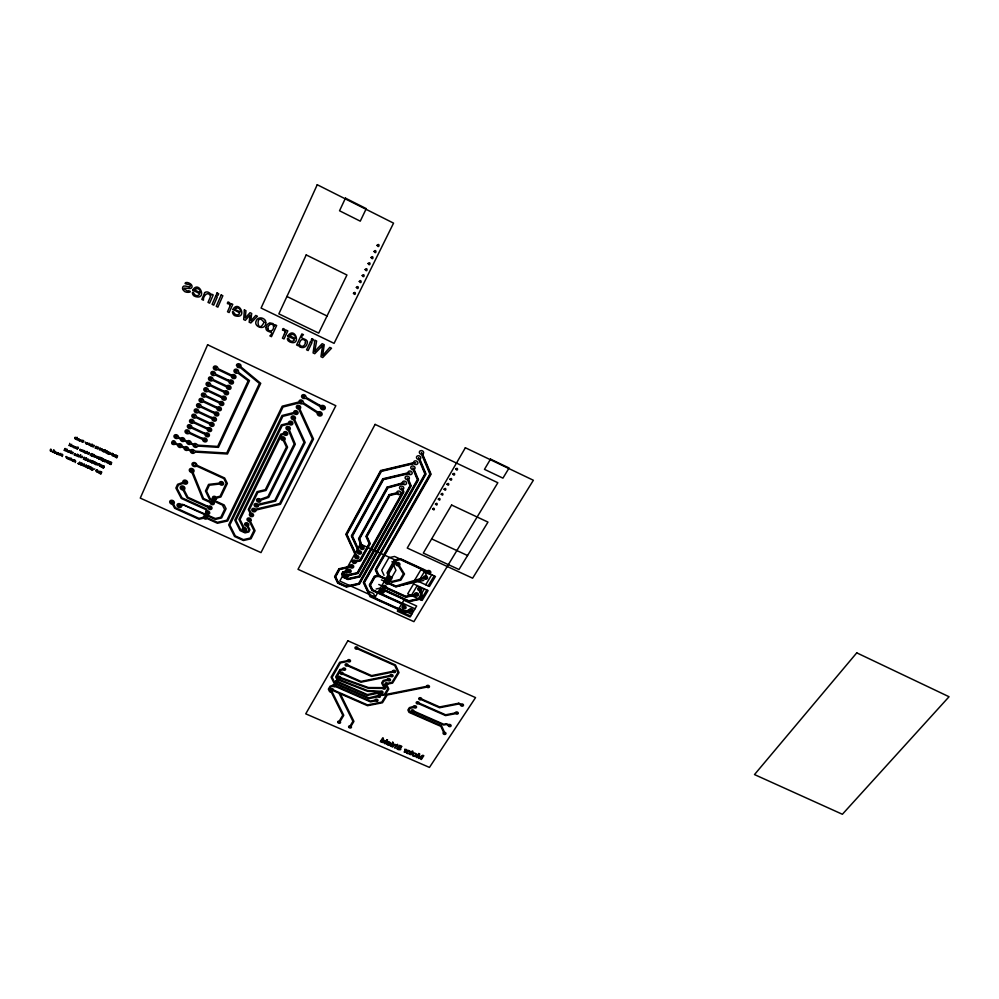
<?xml version="1.0" encoding="UTF-8"?>
<svg xmlns="http://www.w3.org/2000/svg" width="999" height="999" viewBox="0 0 999 999"><rect width="100%" height="100%" fill="white"/><g stroke="black" fill="none" stroke-linecap="round" stroke-linejoin="round"><path stroke-width="1.5" d="M318.631 413.499L318.556 414.048M109.403 453.034L110.04 452.472L110.489 453.209M87 460.127L87.6 460.964L88.449 460.452A3.984 3.072 27.8 0 0 88.586 460.077C88.399 456.805 88.274 462.849 87.125 460.239C87.625 458.753 89.048 461.014 87.787 459.74M88.774 460.939L89.373 461.775L90.222 461.251A3.984 3.072 27.7 0 0 90.36 460.876C90.622 458.066 88.824 463.361 89.523 460.539M265.759 322.814C265.971 331.206 252.41 326.96 256.493 320.329A5.232 4.433 28.5 0 1 260.776 317.894A5.232 4.433 28.5 0 1 265.572 320.804M81.643 441.196L82.393 442.207L83.167 441.833M90.559 461.65L91.945 462.912M84.628 465.871C86.376 469.355 86.876 463.124 85.827 465.134M76.049 447.689C75.974 450.599 76.998 445.167 74.85 447.177M322.927 353.908L324.225 344.692L322.165 343.693L317.582 348.389A38.299 32.692 22.4 0 0 314.673 351.785L316.621 341.021L314.897 340.197L313.087 352.922L314.735 353.708L322.59 345.554M405.294 750.024L405.294 749.987A2.81 2.073 11.8 0 1 405.057 750.574L404.133 752.01L404.795 752.297L406.556 749.55L404.657 749.287M322.752 354.92L322.615 355.607L329.782 347.377L331.531 348.226L322.702 357.542L320.966 356.705L322.565 345.654M96.453 464.348L97.59 465.109M65.747 450.212L65.572 450.224M83.804 441.046L82.405 440.497M320.691 414.323L320.542 413.349M106.506 461.038L107.28 460.839M87.125 451.785L87.375 453.896L89.086 452.797M71.079 452.784L72.665 453.658L71.241 453.334M107.942 452.085L108.379 453.409M104.096 460.764L105.307 461.95L104.408 461.338M115.26 455.407L113.874 454.845M60.327 454.12C61.826 451.261 59.216 457.892 60.215 454.383M96.016 446.653L96.466 447.977A1.436 1.111 27.9 0 1 96.578 448.289M68.182 451.373C68.232 451.585 66.983 450.387 67.645 450.424M82.467 464.897C84.178 468.344 84.79 462.1 83.679 464.16M65.684 456.943L66.184 456.456M113.112 455.532L114.61 456.206M50.774 449.825L50.662 450.861M50.874 449.575C51.211 447.964 49.263 450.786 50.912 451.386M192.682 290.197C194.018 291.296 203.134 293.781 197.727 295.604C196.478 295.829 195.13 295.242 194.38 294.23C191.983 288.836 191.171 295.692 195.467 296.566C207.53 300.2 199.176 279.645 192.745 290.035M54.396 452.634C56.731 455.057 56.369 449.875 54.52 452.01M59.316 454.021L58.604 454.845M65.072 448.414L64.286 450.374M62.425 456.518L61.376 455.781M69.418 444.73L70.205 445.679L69.83 444.493M68.943 450.936L68.556 452.31L69.081 450.999M66.608 457.317L66.558 458.441M69.555 451.598C68.444 454.046 69.955 450.149 70.604 452.122M71.004 451.098L70.355 453.121L71.141 451.161M75.112 447.365L74.5 448.039M70.479 459.59L70.005 458.216L71.066 458.116L71.653 459.215L69.918 459.977M79.982 439.997L79.608 440.921L80.245 440.184M76.998 454.595L77.81 455.057M77.622 454.295L76.973 455.869M77.148 455.869L77.735 454.383M80.182 449.4L80.132 450.599L80.145 449.3M85.052 442.145L85.702 442.357M80.232 455.332C82.118 452.472 77.585 460.002 82.33 456.393M85.677 442.907L85.702 443.693L85.802 442.594M83.242 451.511C83.429 448.501 84.778 451.91 82.929 451.91M88.599 444.58L88.474 443.431L89.435 443.344L88.874 444.742M83.279 458.978L84.653 459.503M87 452.147L86.164 453.346M85.19 459.74L86.226 460.314M85.639 459.94L86.376 458.116M85.777 460.002L86.463 458.304A3.272 2.522 27.8 0 0 86.901 458.728L86.963 458.653A2.697 2.085 27.8 0 1 86.488 458.166M96.578 448.414L95.03 447.939L96.204 448.214M91.858 462.762L92.557 461.026M93.144 461.288L94.942 462M98.776 447.827L97.39 449.001L98.377 447.102M93.956 461.663L93.344 463.548L94.093 461.725M232.854 309.54C234.84 310.402 243.132 313.349 237.65 314.91C236.426 315.06 235.115 314.46 234.415 313.449C231.581 307.917 231.743 315.734 236.039 316.034C247.74 318.494 238.948 299.375 232.917 309.378M94.53 463.973L95.867 464.585A3.521 2.71 27.4 0 0 95.442 463.461L95.33 463.224M99.55 458.329L98.564 458.666M99.9 457.492L99.126 457.867M99.463 459.378L100.275 457.417L98.701 457.167M58.991 453.846L59.815 453.571M100.162 464.473L99.55 466.358M99.001 473.064L97.939 472.315M102.01 467.357L103.446 468.119L104.233 466.208M102.785 465.559L104.058 466.246L103.347 467.969M108.491 453.833L106.943 453.359L108.117 453.633M110.14 454.195L109.178 454.333L109.341 453.371M107.193 462.013L107.18 462.887L107.992 460.926L106.793 460.739M107.617 461.001L107.28 461.8L106.531 461.301M82.355 456.393C83.042 456.905 80.107 459.453 80.469 455.432M71.94 445.979C75.524 445.042 72.103 448.726 71.903 446.091M83.928 465.334L82.892 465.546M86.101 466.258L85.102 466.57M89.048 452.897C87.375 457.255 91.196 449.875 87.812 453.384M287.787 335.989C288.561 337.312 297.939 339.198 292.882 341.196C291.708 341.533 290.422 341.084 289.585 340.234C287.687 335.202 285.652 340.247 289.86 341.97C301.91 346.69 295.055 325.524 287.862 335.839M103.122 449.912L105.145 450.224L104.333 452.172L102.785 451.361L103.009 450.499M96.591 464.423L97.64 464.26L96.691 464.098M100.412 466.183L101.886 466.895L100.437 466.533M284.403 333.966L282.43 338.174L284.028 338.936L287.812 330.894L286.376 330.194C286.713 332.892 282.58 325.324 282.517 330.219A2.11 1.786 27.2 0 1 285.09 332.267M72.964 452.622L72.815 452.172M87.225 466.034L88.973 466.258L88.174 468.219L87.125 467.694M98.464 458.254L99.213 458.179M98.227 458.004L98.739 459.053M418.556 581.493L424.538 571.44M411.338 595.504L417.245 585.589M425.724 584.765L431.73 574.737M418.456 598.751L424.388 588.861M428.159 585.876L434.178 575.861M420.879 599.85L426.823 589.972M75.187 447.215L76.049 447.515M51.386 451.036L51.186 449.925M78.234 439.797C76.386 436.426 80.544 441.645 77.185 439.685M318.893 413.111L320.142 412.937M95.392 457.092C93.194 456.256 97.715 454.021 95.042 457.38M97.34 457.942C99.912 457.467 95.392 454.57 96.878 458.241M64.673 449.413L65.772 449.775L64.76 449.263M84.041 457.33L85.027 457.904L84.578 457.405M95.267 462.412L96.366 462.924L95.817 462.512M400.124 749.138C402.647 749.662 397.127 750.486 396.74 748.388M101.636 450.611L101.948 449.925M104.258 460.601L105.707 459.865M75.462 438.673L75.762 438.012M99.813 449.762L100.112 449.1M87.313 444.043L87.55 443.356M97.115 463.211L98.202 463.786M397.34 747.002L398.214 746.915A2.772 2.035 12 0 1 398.651 746.977L400.761 747.389M80.032 462.687L79.658 462.013M75.187 437.687L74.875 438.436M92.932 468.531L92.57 467.857M106.668 460.477L106.868 461.863M90.809 461.413L92.245 461.788M71.291 452.597L72.49 452.722M100.524 465.846L101.723 465.984M72.715 452.834L71.553 452.697M91.259 460.527L92.732 461.001M101.935 466.083L100.749 465.946M90.447 445.504L90.722 444.78M86.963 443.069L86.651 443.781M90.147 444.518L89.835 445.229M404.445 482.892L387.475 487.512L359.141 538.723L362.063 547.764M93.544 469.605L94.78 468.856M183.441 505.069L183.029 505.169A2.672 2.085 23.7 0 0 181.618 506.381A2.41 1.886 23.9 0 1 178.646 507.305A2.41 1.886 23.9 0 1 177.185 504.52A2.41 1.886 23.9 0 1 180.357 503.971A2.685 2.098 23.9 0 0 182.58 504.32L215.322 518.493L220.841 517.195L224.588 509.403L222.427 505.082L209.365 499.125L205.469 490.996L208.566 484.39L218.606 483.229A1.349 1.074 23.5 0 0 219.48 482.592M415.759 462.699L381.031 470.941L346.391 534.353L356.843 557.117M410.077 472.839L383.129 479.195L351.923 536.001L359.44 552.447M398.863 492.844L389.51 495.017L366.471 536.438L369.692 543.568L360.252 560.427L354.258 561.763M351.673 566.383L339.323 569.13L335.152 576.685L338.062 582.842L346.341 586.588L359.053 583.803L417.932 479.72L412.912 467.782M349.113 570.991L343.156 572.302L342.145 574.138L343.506 577.047L347.952 579.058L359.428 576.535L410.614 485.776L407.255 477.872M82.867 442.07L82.018 441.658M346.553 575.574L357.605 573.126L403.321 491.783L401.648 487.874M392.008 561.475L395.941 570.304L391.546 577.884L385.976 579.108L378.559 575.736L374.712 576.573L369.892 585.014L372.215 590.059L402.46 603.758L404.058 607.317M114.373 456.381L113.486 456.006M376.161 588.998L379.995 588.161L408.791 601.236L419.892 598.851L421.778 595.704L418.731 589.16L419.318 588.336L420.517 588.648L420.554 589.685L419.318 589.835M423.801 580.431L395.879 586.5L381.393 579.907M416.546 594.467L405.856 596.765L378.771 584.465M409.89 609.964L403.521 611.313L376.036 598.876L373.564 593.506L367.669 590.846L363.848 582.554L425.474 474.026L418.618 457.592M401.148 747.939L398.089 747.502M80.257 439.785C82.63 439.985 80.644 442.894 80.931 440.347M77.223 448.414C80.357 448.776 76.249 445.904 78.122 447.602M108.454 462.599C111.551 462.999 107.605 460.152 109.341 461.775M96.304 469.955C97.602 469.942 96.503 471.478 96.041 470.541M61.488 455.294L62.912 455.169L62.288 454.158M98.089 471.853L99.475 471.778L98.864 470.979M77.885 448.151L76.661 448.401L77.335 449.375M109.191 462.337L107.892 462.587L108.554 463.548M399.55 749.275L397.54 748.476M82.705 440.309L83.392 440.621M114.186 454.657L114.848 454.932M66.858 451.123L67.795 451.785L67.145 451.585M83.179 441.321L82.305 440.971M113.661 455.294L113.998 455.319M319.643 414.885L319.081 414.672M91.558 453.658C93.794 454.12 89.061 452.572 91.533 455.532L90.372 455.007M103.184 458.953C105.519 459.478 100.687 457.829 103.159 460.814L101.998 460.289M100.337 464.448L98.864 464.123L99.226 465.059M188.873 286.8L186.164 286.214A13.611 11.314 32.1 0 0 185.027 286.014C182.305 285.427 181.681 289.26 183.729 290.622C185.377 293.606 193.981 292.083 188.586 290.697A2.185 1.823 32.5 0 1 187.437 291.021L184.216 288.923A1.424 1.186 32.5 0 1 184.315 288.099L190.11 288.549A2.81 2.335 32.6 0 0 191.558 284.99L191.521 284.865A4.945 4.133 32.6 0 0 189.56 283.329A7.78 6.481 32.5 0 0 188.823 282.954L187.762 282.605A4.87 4.058 32.6 0 0 187.025 282.492L186.001 282.555A2.31 1.936 32.7 0 0 185.514 282.754C182.854 284.752 192.432 283.441 190.01 286.788A1.686 1.411 32.6 0 1 189.286 286.863M103.459 450.711L104.383 451.111L103.234 451.398M69.992 451.386L70.642 452.01M99.338 464.011L98.551 464.597L99.813 465.322M99.975 448.638C97.54 451.723 102.435 447.415 99.7 448.326M112.025 453.371L111.126 454.058L112.487 455.881L113.299 453.933L112.1 453.396L112.875 454.008L111.763 454.395M101.648 465.109L101.798 465.072M230.869 382.904C234.852 382.742 228.321 379.258 230.781 382.867M239.186 364.86C234.615 365.147 241.87 368.469 239.198 364.872M234.053 375.711C229.57 375.711 236.526 379.395 234.141 375.761M319.955 412.962L320.629 413.474M91.683 461.638L90.734 461.675L91.221 462.475M81.556 451.061C83.629 449.775 80.37 450.312 81.081 450.999C80.257 447.764 84.753 451.91 81.518 451.273M84.828 452.772C88.049 452.597 83.154 449.45 84.44 452.535C87.325 452.959 83.716 449.975 84.803 452.535M96.791 469.805L97.552 470.142L96.753 472.09L95.916 470.791M386.763 742.881L389.685 744.143A1.261 0.924 12.3 0 1 388.236 744.692A1.261 0.924 12.3 0 1 387.237 743.556L386.513 743.318A2.16 1.586 12.3 0 0 389.423 745.054A2.16 1.586 12.3 0 0 389.985 742.444A2.16 1.586 12.3 0 0 386.526 742.794M54.995 452.984L55.819 452.784L54.47 452.172M340.497 693.88L367.532 705.706L382.492 702.747L387.25 694.979L426.873 687.1A1.474 1.124 11.6 0 0 429.22 687.2A1.474 1.124 11.6 0 0 428.409 685.414A1.474 1.124 11.6 0 0 426.536 686.363L386.538 694.317L381.768 702.097L367.545 704.919L333.541 690.034A1.474 1.099 14.8 0 0 331.755 688.673A1.474 1.099 14.8 0 0 330.856 690.234A1.474 1.099 14.8 0 0 333.167 690.671L338.973 693.206L352.922 721.278L350.149 725.861A1.449 1.061 13.7 0 0 348.663 727.035A1.449 1.061 13.7 0 0 350.761 727.946A1.449 1.061 13.7 0 0 351.011 726.248L353.946 721.39L340.384 693.943M402.21 602.996L414.997 608.791M183.591 505.032L215.359 519.43L221.653 517.944L226.099 508.741L224.188 504.945L210.14 498.551L206.593 491.133L209.365 485.227L218.918 484.115A1.474 1.174 23.3 0 1 220.142 484.515A2.16 1.723 23.3 0 0 223.239 484.59A2.16 1.723 23.3 0 0 222.465 481.918A2.16 1.723 23.3 0 0 219.543 482.455M53.746 450.387L54.408 450.424L53.496 450.012L52.747 451.935C50.562 451.236 55.232 453.309 53.084 452.085M74.413 459.677C76.723 460.477 74.213 465.047 75.587 461.101C75 461.501 74.513 459.39 73.514 461.575M89.435 466.471L91.259 467.295L90.422 467.182L89.723 468.918L90.085 467.033L89.348 466.695M88.187 466.171L87.949 466.783M67.158 456.93L66.533 456.73M57.842 452.972L58.491 453.009L57.592 452.597L57.08 453.896C54.895 453.196 59.565 455.269 57.418 454.046M87.85 467.008L87.924 467.832L87.275 467.507M78.047 463.336L79.258 463.886L78.871 463.199M80.22 464.335L80.782 464.585C80.37 461.213 83.454 464.547 81.731 463.324L81.693 465.284L80.12 464.572M90.946 469.18L92.158 469.717L91.796 469.08M399.001 608.416L411.75 614.185M99.638 473.126L100.712 473.613L100.05 472.252L101.336 472.115L100.35 471.416L101.761 472.052L100.949 474.001L99.538 473.351M77.947 463.586L79.595 464.335L79.183 463.186M90.847 469.418L92.482 470.167L92.108 469.068M175.399 507.679L198.938 518.331L202.585 517.507A1.336 1.036 22.9 0 0 203.334 516.795A2.123 1.661 22.8 0 1 207.392 517.282A1.324 1.036 22.7 0 0 208.217 518.181L217.382 522.327L226.873 520.217L282.193 406.193L298.164 402.16A1.399 1.174 23.5 0 0 298.976 401.361A2.235 1.873 23.3 0 1 303.284 401.823A2.797 2.348 23.1 0 0 304.558 403.571L316.546 411.276A2.785 2.335 22.3 0 0 318.868 411.738A2.51 2.098 22 0 1 322.053 413.536A2.51 2.098 22 0 1 320.179 415.996A2.51 2.098 22 0 1 317.257 413.873A2.785 2.323 22.2 0 0 315.971 412.025L303.996 404.333A2.797 2.335 23.1 0 0 301.773 403.833A2.235 1.873 23.3 0 1 299.887 403.359A1.399 1.174 23.3 0 0 298.589 403.097L283.042 407.018L227.685 520.966L217.42 523.264L207.854 518.931A1.324 1.036 22.6 0 0 206.631 518.906A2.123 1.661 22.8 0 1 204.246 518.618A1.324 1.036 22.8 0 0 203.009 518.356L198.988 519.255L174.65 508.254L173.202 505.494A2.672 2.085 24.1 0 0 171.478 504.058A2.41 1.886 24.2 0 1 169.805 501.311A2.41 1.886 24.2 0 1 172.889 500.574A2.41 1.886 24.2 0 1 174.138 503.421A2.685 2.085 24 0 0 174.138 505.269L175.312 507.517M397.902 610.252L410.651 616.021M69.63 443.356L70.704 445.579L68.794 445.454M71.753 444.318L70.917 446.416M86.975 451.361L87.562 453.259M100.674 457.592L102.41 458.379L101.598 458.266L100.874 460.027L101.311 458.129L100.587 457.804M74.238 446.253L73.664 447.664M105.207 460.901L104.833 460.064L105.532 459.99M92.245 455.869L93.556 454.308L94.343 454.907L93.731 454.72L93.581 456.718L92.17 456.068M109.64 463.761L110.664 464.223L110.14 462.924L111.314 462.674L110.427 462.025L111.701 462.599L110.877 464.56L109.553 463.961M90.285 455.219L91.796 455.906L91.134 454.245M101.91 460.502L103.421 461.176L102.772 459.528M103.746 466.995L102.76 466.545L103.709 467.095M103.908 449.925L104.72 450.287L103.696 450.537M101.548 449.163C103.971 448.514 99.376 452.335 101.823 449.488M77.61 439.023L78.434 439.398M431.668 538.886L467.557 555.531M194.805 290.085L200.187 292.682M234.965 309.44L240.297 312A3.084 2.597 29.9 0 0 236.176 307.992M289.897 335.901L295.167 338.424A3.034 2.585 26.5 0 0 291.134 334.478M286.925 296.478L327.035 315.996M300.187 346.915C302.847 348.751 306.593 346.79 307.08 343.718C309.553 337.362 296.915 340.022 303.471 334.677L301.885 333.916L296.591 344.98L298.064 345.691L298.589 344.892M401.173 746.49C397.477 746.028 398.251 744.193 401.935 746.478M95.429 463.411L95.317 463.461A3.059 2.348 27.4 0 1 95.754 464.523M96.641 446.665C98.239 447.627 94.668 444.792 95.954 447.639M108.566 452.097C110.19 453.121 106.631 450.224 107.867 453.059M83.879 457.942L84.128 458.416A3.059 2.36 27.8 0 1 84.54 459.44M84.041 458.017L84.241 458.366A3.534 2.722 27.8 0 1 84.69 459.503M378.559 575.736L375.849 569.742L430.494 474.163L421.491 452.46M384.028 575.337L381.718 570.217L388.898 557.704L394.518 556.455L424.001 569.979L426.548 575.849M64.436 450.087L65.235 450.699L64.373 450.162M205.906 511.376A1.336 1.049 23 0 0 205.994 510.352L205.519 509.428L181.269 498.414L175.874 488.049L177.572 484.315L181.631 482.879A2.71 2.135 24.6 0 0 182.867 481.493A2.435 1.923 24.5 0 1 185.689 480.257A2.435 1.923 24.5 0 1 187.475 483.017A2.435 1.923 24.5 0 1 184.403 483.866A2.697 2.123 24.4 0 0 182.168 483.716L178.434 485.039L176.998 488.174L182.018 497.839L206.281 508.853L206.93 510.127A1.336 1.049 22.9 0 0 207.929 510.901A2.135 1.673 22.8 0 1 209.678 513.211A2.135 1.673 22.8 0 1 207.08 514.135A2.135 1.673 22.8 0 1 205.707 511.688M216.483 498.951A2.148 1.698 23.1 0 1 213.661 499.525A2.148 1.698 23.1 0 1 212.7 496.953A2.148 1.698 23.1 0 1 215.659 496.753A1.349 1.061 23.1 0 0 216.908 497.002L220.067 496.241L226.236 483.316L223.888 478.596L197.839 466.645A2.722 2.16 24.6 0 0 195.579 466.496A2.46 1.948 24.8 0 1 192.245 465.172A2.46 1.948 24.8 0 1 193.444 462.574A2.46 1.948 24.8 0 1 196.616 464.248A2.735 2.173 24.7 0 0 198.202 465.859L224.663 478.009L227.372 483.441L220.891 497.002L217.345 497.864A1.336 1.061 22.9 0 0 216.596 498.601M195.991 288.624A3.122 2.61 32.1 0 1 200.137 292.657M194.855 290.11A3.921 3.272 32.1 0 1 196.041 288.761M204.708 292.932A8.079 6.781 31.4 0 0 204.208 293.893L201.823 299.413L203.459 300.2C202.697 296.753 207.517 290.771 210.115 295.354A1.836 1.536 31.6 0 1 210.302 295.866L210.252 296.953A7.443 6.231 31.8 0 1 209.94 297.877L208.004 302.385L209.628 303.159L213.199 294.917L211.726 294.205L211.151 295.155A3.884 3.247 31.6 0 0 209.228 292.782A3.709 3.109 31.6 0 0 204.533 292.757M229.87 305.731A7.105 5.969 30.7 0 1 229.395 307.48L227.51 311.763L229.133 312.55L232.767 304.345L231.306 303.646C231.693 306.381 227.385 298.701 227.422 303.659A2.135 1.798 30.5 0 1 230.057 305.744M235.015 309.465A3.871 3.259 29.9 0 1 236.226 308.129M265.297 320.904A4.371 3.696 28.5 0 1 265.746 322.814M273.476 326.311A5.207 4.408 28 0 1 271.416 330.744M271.528 330.931A2.66 2.26 27.8 0 1 267.832 329.096M268.044 329.071A5.282 4.483 27.7 0 1 270.142 324.488M269.967 324.213A2.685 2.273 27.9 0 1 273.738 326.298M284.902 332.242A6.993 5.932 27.4 0 1 284.403 333.966M289.96 335.926A3.809 3.247 26.5 0 1 291.184 334.615M305.294 342.47A5.757 4.895 26 0 1 303.197 346.116A2.647 2.248 25.8 0 1 299.438 344.255A4.758 4.046 25.7 0 1 299.975 341.858A5.682 4.845 25.7 0 1 301.698 339.635A2.697 2.298 25.9 0 1 305.557 342.507M300.187 346.928A3.322 2.835 25.8 0 1 298.564 344.892M255.794 510.964A2.135 1.698 21.4 0 1 252.959 511.538A2.135 1.698 21.4 0 1 252.048 508.991A2.135 1.698 21.4 0 1 255.007 508.791A1.336 1.061 21.4 0 0 256.256 509.04L279.645 503.521L312.375 438.911L299.163 409.927A1.399 1.161 23.1 0 0 298.139 409.091A2.235 1.861 23.2 0 1 296.428 406.418A2.235 1.861 23.2 0 1 299.475 405.656A2.235 1.861 23.2 0 1 300.299 408.541A1.399 1.161 23 0 0 300.162 409.665L313.536 439.048L280.457 504.283L256.668 509.89A1.336 1.061 21.3 0 0 255.906 510.626M250.811 520.879A1.324 1.049 21.1 0 0 250.712 521.89L255.07 530.694L251.024 538.786L243.469 540.521L234.553 536.5L228.696 524.912L281.993 415.522L292.944 412.774A1.399 1.161 23.3 0 0 293.756 411.975A2.235 1.861 23.1 0 1 296.566 410.814A2.235 1.861 23.1 0 1 297.852 413.611A2.235 1.861 23.1 0 1 294.668 413.973A1.399 1.161 23.1 0 0 293.369 413.698L282.842 416.346L229.807 525.037L235.314 535.939L243.444 539.61L250.212 538.049L253.958 530.569L249.762 522.115A1.324 1.049 21.2 0 0 248.776 521.353A2.123 1.673 21.3 0 1 247.078 519.043A2.123 1.673 21.3 0 1 249.7 518.131A2.123 1.673 21.3 0 1 251.024 520.579M258.192 506.131A2.135 1.698 21.5 0 1 255.357 506.705A2.135 1.698 21.5 0 1 254.445 504.145A2.135 1.698 21.5 0 1 257.417 503.946A1.336 1.061 21.5 0 0 258.666 504.195L274.775 500.387L303.996 442.32L293.956 420.467A1.386 1.149 22.9 0 0 292.932 419.642A2.223 1.848 23 0 1 291.233 416.995A2.223 1.848 23 0 1 294.255 416.233A2.223 1.848 23 0 1 295.092 419.105A1.386 1.149 22.8 0 0 294.955 420.217L305.17 442.457L275.587 501.148L259.078 505.057A1.336 1.061 21.3 0 0 258.316 505.781M248.451 525.649A1.324 1.049 21.1 0 0 248.339 526.66L249.912 529.795L248.813 532.005L245.042 532.879L240.072 530.619L234.79 520.104L281.356 424.887L287.774 423.289A1.386 1.149 23.1 0 0 288.574 422.502A2.223 1.836 22.9 0 1 291.383 421.353A2.223 1.836 22.9 0 1 292.657 424.125A2.223 1.836 22.9 0 1 289.485 424.475A1.386 1.149 22.9 0 0 288.199 424.2L282.193 425.699L235.901 520.242L240.834 530.057L245.017 531.955L248.002 531.256L248.788 529.67L247.402 526.873A1.324 1.036 21.2 0 0 246.416 526.123A2.123 1.673 21.2 0 1 244.705 523.813A2.123 1.673 21.2 0 1 247.327 522.902A2.123 1.673 21.2 0 1 248.651 525.337M259.64 498.963A1.336 1.074 21.5 0 0 260.889 499.1L267.894 496.653L294.156 444.056L288.686 430.919A1.386 1.136 22.7 0 0 287.7 430.07A2.21 1.823 22.8 0 1 286.114 427.397A2.21 1.823 22.8 0 1 289.161 426.76A2.21 1.823 22.8 0 1 289.872 429.607A1.386 1.136 22.6 0 0 289.698 430.706L295.317 444.205L268.731 497.377L261.413 499.937A1.336 1.074 21.4 0 0 260.751 500.749A2.148 1.711 21.5 0 1 258.341 502.072A2.148 1.711 21.5 0 1 256.643 499.662A2.148 1.711 21.5 0 1 259.428 498.851M242.645 528.046A1.324 1.036 21.3 0 0 242.757 527.035L238.911 519.368L280.731 434.178L282.655 433.703A1.386 1.136 22.9 0 0 283.454 432.917A2.21 1.823 22.7 0 1 286.238 431.78A2.21 1.823 22.7 0 1 287.512 434.54A2.21 1.823 22.7 0 1 284.365 434.877A1.374 1.136 22.7 0 0 283.079 434.615L281.556 434.99L240.035 519.492L243.694 526.81A1.324 1.036 21.2 0 0 244.68 527.572A2.11 1.661 21.2 0 1 246.378 529.87A2.11 1.661 21.2 0 1 243.768 530.769A2.11 1.661 21.2 0 1 242.445 528.346M249.738 513.711A1.336 1.061 21.5 0 0 249.85 512.687L248.264 509.502L257.068 491.658L265.272 489.697L286.413 447.09L283.691 441.258A1.374 1.124 22.6 0 0 282.68 440.447A2.21 1.811 22.6 0 1 280.981 437.837A2.21 1.811 22.6 0 1 283.978 437.1A2.21 1.811 22.6 0 1 284.802 439.922A1.374 1.136 22.5 0 0 284.678 441.009L287.575 447.227L266.084 490.459L257.879 492.42L249.388 509.627L250.799 512.462A1.336 1.061 21.4 0 0 251.785 513.236A2.123 1.686 21.3 0 1 253.496 515.559A2.123 1.686 21.3 0 1 250.861 516.471A2.123 1.686 21.3 0 1 249.538 514.023M100.362 448.339A1.411 1.099 27.8 0 1 100.25 449.063M102.21 449.175A1.411 1.099 27.8 0 1 102.098 449.9M67.707 458.354L68.931 458.366L67.707 458.291M72.015 460.302L73.252 460.327L72.028 460.239M321.653 407.417C323.688 411.301 324.887 404.433 321.653 407.342M76.399 454.757L76.111 455.519L76.399 454.757M75.212 454.857C75.524 457.167 76.199 452.072 75.212 454.795M77.922 456.081C79.046 457.13 79.932 455.544 78.284 456.755C77.148 454.97 80.444 455.157 77.922 456.056M331.381 689.697L332.817 689.947L331.381 689.622M86.276 443.431C88.387 446.128 87.837 440.921 86.276 443.394M333.766 685.601L335.202 685.851L333.778 685.526M336.163 681.48L337.612 681.73L336.163 681.443M89.46 444.88C91.558 447.552 91.021 442.432 89.46 444.805M338.561 677.347L340.022 677.597L338.574 677.31M338.424 722.102L339.847 722.339L338.436 722.027M172.452 442.457C174.638 445.991 175.2 439.635 172.452 442.457M340.984 673.201L342.432 673.451L340.984 673.201M343.419 669.03L344.867 669.28L343.419 668.955M345.542 575.424C347.714 578.433 347.927 572.964 345.554 575.312M175.125 436.413C177.785 439.935 177.11 433.404 175.125 436.413M345.854 664.847L347.315 665.097L345.854 664.81M348.089 570.841C350.699 573.813 349.912 568.144 348.102 570.779M353.446 293.306C355.731 297.14 356.281 290.035 353.459 293.231M178.809 445.404C180.744 448.913 181.681 442.857 178.833 445.267M181.506 439.373C183.804 442.919 183.866 436.588 181.506 439.373M348.301 660.639L349.762 660.888L348.314 660.564M350.661 566.233C353.022 569.33 352.734 563.486 350.661 566.233M356.343 287.412C358.504 291.271 359.303 284.278 356.356 287.337M349.338 726.835L350.761 727.072L349.338 726.797M353.234 561.613C355.157 564.735 355.869 559.165 353.234 561.55M185.165 448.339C187.362 451.848 187.8 445.629 185.177 448.264M359.265 281.493C361.788 285.314 361.7 278.197 359.265 281.418M355.819 556.967C358.341 559.964 357.854 554.27 355.819 556.905M362.187 275.549C364.385 279.445 365.097 272.352 362.2 275.474M384.877 740.896L383.279 742.657L380.332 741.695L382.729 737.861L383.391 738.149L382.53 739.522L384.877 740.896M187.874 442.32C190.21 445.841 190.322 439.535 187.874 442.32M355.706 647.914L357.18 648.176L355.719 647.876M358.416 552.297C360.627 555.432 360.739 549.687 358.429 552.235M365.135 269.568C367.47 273.489 367.882 266.221 365.147 269.493M361.026 547.614C363.199 550.736 363.524 544.954 361.039 547.552M170.991 502.035C172.939 505.394 173.589 499.575 171.004 501.985M191.508 451.261C193.344 454.77 194.605 448.701 191.521 451.186M264.011 322.377C256.805 336.501 255.457 310.339 264.011 322.377M368.094 263.561C370.13 267.47 371.128 260.539 368.119 263.411M371.066 257.517C373.551 261.463 373.626 254.121 371.066 257.517M194.231 445.254C196.678 448.701 196.416 442.619 194.256 445.117M374.063 251.448C376.448 255.444 376.673 248.052 374.063 251.448M178.322 505.357C180.694 508.641 180.519 502.647 178.322 505.357M377.06 245.354C379.145 249.4 380.207 241.983 377.06 245.354M181.506 487.724C183.966 491.071 183.491 485.039 181.506 487.724M184.153 481.918C186.501 485.214 186.401 479.358 184.178 481.793M266.071 327.56C264.81 333.479 276.086 330.457 269.867 335.901L271.466 336.675L276.661 325.512L275.2 324.812L274.713 325.861L273.077 323.601L269.705 322.852L267.22 324.488L266.071 327.56M190.622 470.267C192.844 473.638 193.044 467.657 190.622 470.267M375.824 700.174L377.26 700.424L375.824 700.174M380.956 591.483C383.129 594.48 383.279 588.973 380.969 591.371M378.296 696.116L379.745 696.365L378.296 696.116M383.579 586.95C385.751 589.947 385.914 584.527 383.591 586.838M380.781 692.02L382.23 692.27L380.781 692.02M386.201 582.417C388.524 585.464 388.299 579.782 386.213 582.355M383.291 687.924L384.74 688.174L383.291 687.924M388.848 577.847C390.971 580.894 391.446 575.224 388.848 577.784M385.801 683.803L387.25 684.053L385.801 683.803M388.311 679.657L389.772 679.907L388.336 679.582M204.345 517.145C206.606 520.392 206.681 514.61 204.358 517.082M390.846 675.511L392.307 675.761L390.846 675.511M396.84 564.023C399.038 567.082 399.213 561.45 396.865 563.911M393.394 671.328L394.855 671.578L393.394 671.291M206.618 512.35C208.978 515.584 208.716 509.852 206.643 512.237M208.903 507.542C211.276 510.826 211.089 504.832 208.903 507.542M211.189 502.709C213.374 506.068 213.561 500.049 211.189 502.709M403.047 607.167C405.232 610.202 405.257 604.582 403.047 607.167M213.486 497.852C215.984 501.073 215.472 495.342 213.511 497.727M220.454 483.141C222.552 486.55 222.889 480.531 220.467 483.079M409.94 610.289C412.337 613.236 411.988 607.629 409.94 610.289M415.534 594.318C417.682 597.302 417.857 591.883 415.559 594.205M411.813 710.838L413.249 711.088L411.825 710.801M414.36 706.805L415.796 707.055L414.373 706.73M69.281 458.454C67.745 461.563 66.646 455.307 69.281 458.454M416.92 702.747L418.369 702.996L416.933 702.672M424.475 577.447C426.673 580.456 426.873 574.912 424.5 577.335M419.493 698.676L420.941 698.925L419.493 698.638M73.601 460.414C72.14 463.524 70.879 457.317 73.601 460.414M76.099 438.236C74.326 440.734 74.376 435.052 76.099 438.274M427.709 572.015C429.907 575.099 430.119 569.318 427.709 572.015M432.617 508.978C435.264 512.125 434.615 506.043 432.617 508.978M435.464 504.07C437.624 507.355 438.012 501.286 435.477 504.008M427.272 686.363L428.721 686.613L427.285 686.288M438.336 499.138C440.559 502.472 440.634 496.266 438.336 499.138M243.344 529.008C245.804 532.192 245.392 526.398 243.356 528.946M441.208 494.193C443.668 497.44 443.331 491.296 441.208 494.13M245.692 524.263C247.69 527.559 248.239 521.728 245.692 524.263M248.064 519.48C250.274 522.752 250.437 516.908 248.064 519.43M444.093 489.21C446.178 492.557 446.69 486.401 444.105 489.148M250.437 514.685C252.26 518.006 253.197 512.262 250.449 514.635M252.822 509.877C255.269 513.086 254.845 507.38 252.847 509.752M446.99 484.215C449.25 487.487 449.513 481.443 447.003 484.153M449.912 479.195C451.835 482.542 452.747 476.56 449.925 479.133M255.22 505.032C257.455 508.329 257.455 502.534 255.245 504.92M257.63 500.174C259.528 503.596 260.314 497.527 257.63 500.174M452.834 474.15C454.995 477.522 455.482 471.191 452.834 474.15M186.189 431.568C188.386 435.202 188.736 428.908 186.189 431.568M455.781 469.08C457.792 472.49 458.466 466.283 455.794 469.018M188.499 426.398C190.672 430.032 191.084 423.788 188.499 426.398M190.684 421.141C192.782 424.837 193.369 418.406 190.697 421.079M443.818 733.241L445.242 733.491L443.818 733.204M193.019 415.921C195.017 419.617 195.816 413.261 193.019 415.921M195.354 410.676C197.577 414.385 197.827 407.967 195.367 410.614M236.488 365.222L237.437 367.22L239.585 367.769A1.424 1.186 27 0 1 240.921 368.144L259.415 383.491L226.723 453.034L196.216 451.223A2.747 2.198 25.3 0 1 194.118 450.312A2.298 1.836 25.3 0 0 191.196 449.762A1.374 1.099 25.4 0 1 189.922 449.75L189.273 449.463A1.374 1.099 25.5 0 1 188.424 448.489A2.31 1.836 25.6 0 0 184.852 446.84A1.374 1.099 25.7 0 1 183.566 446.828L182.929 446.541A1.374 1.099 25.8 0 1 182.08 445.566A2.31 1.836 25.9 0 0 178.484 443.906A1.386 1.099 26 0 1 177.198 443.893L176.586 443.618A1.386 1.099 26.1 0 1 175.724 442.632C172.864 436.9 168.706 445.816 174.912 444.38A1.374 1.099 26 0 1 176.186 444.393L176.873 444.717A1.374 1.099 26 0 1 177.722 445.679A2.31 1.836 25.9 0 0 181.743 446.953L183.217 447.639A1.374 1.099 25.7 0 1 184.066 448.601A2.31 1.836 25.6 0 0 187.625 450.237A1.374 1.099 25.4 0 1 188.898 450.249L189.573 450.561A1.374 1.099 25.4 0 1 190.409 451.523A2.298 1.836 25.3 0 0 194.418 452.822A2.747 2.185 25.1 0 1 196.316 452.147L227.485 453.996L260.739 383.341L241.608 367.457A1.424 1.186 27 0 1 241.071 366.358C241.558 363.798 236.988 362.45 236.488 365.222M390.01 743.368C385.626 744.193 388.998 740.759 390.01 743.368M448.938 725.436L450.362 725.686L448.951 725.361M197.715 405.407C199.763 409.103 200.412 402.809 197.727 405.344M200.212 400.174C202.61 403.896 202.522 397.327 200.212 400.174M202.597 394.855C204.57 398.626 205.519 392.195 202.597 394.855M204.982 389.51C207.155 393.206 207.617 386.875 205.007 389.373M456.068 712.936L457.505 713.174L456.081 712.886M207.243 384.078C209.203 387.874 210.227 381.356 207.243 384.078M203.771 439.71C206.094 443.331 206.119 436.975 203.771 439.71M209.653 378.683C211.601 382.442 212.637 376.086 209.665 378.609M281.955 438.436C283.903 441.97 284.74 435.801 281.955 438.436M284.503 433.266C286.676 436.775 287.075 430.532 284.503 433.266M461.301 704.957L462.749 705.169L461.301 704.919M206.119 434.565C208.491 438.174 208.491 431.805 206.119 434.565M212.075 373.251C213.724 377.073 215.347 370.741 212.088 373.189M208.341 429.345C210.739 432.954 210.639 426.536 208.341 429.345M214.51 367.807C216.396 371.616 217.607 365.147 214.523 367.732M244.368 309.94L243.681 319.543L245.354 320.342L250.062 314.985L249.151 322.178L250.836 322.977L257.442 316.246L255.781 315.447L250.774 320.891L251.686 313.474L250.025 312.675L245.279 318.044L245.941 310.701L244.368 309.94M287.063 428.072C289.223 431.568 289.548 425.412 287.088 427.934M289.635 422.852C291.895 426.386 292.083 420.055 289.648 422.777M210.714 424.15C212.775 427.784 213.424 421.578 210.714 424.088M213.087 418.943C215.26 422.602 215.672 416.221 213.087 418.943M292.22 417.594C294.255 421.166 294.93 414.96 292.232 417.532M294.817 412.325C297.128 415.909 297.153 409.49 294.817 412.325M215.484 413.698C217.595 417.407 218.207 410.964 215.484 413.698M218.019 408.504C219.693 412.2 221.328 406.069 218.032 408.441M297.427 407.03C299.55 410.664 300 404.195 297.427 407.03M220.442 403.221C222.352 406.93 223.476 400.549 220.442 403.146M222.864 397.902C224.475 401.66 226.111 395.442 222.877 397.839M300.05 401.71C302.472 405.207 302.422 398.938 300.075 401.573M302.672 396.353C304.957 399.987 305.07 393.506 302.685 396.291M225.162 392.507C227.185 396.291 228.084 389.647 225.162 392.507M227.61 387.137C229.508 390.896 230.594 384.515 227.622 387.063M235.165 370.954C237.075 374.75 238.112 368.344 235.202 370.816M395.779 745.866L394.53 747.851L395.192 748.139L397.627 744.33L396.091 745.404A1.536 1.136 12.1 0 0 393.131 745.017L392.02 746.765L392.682 747.052L394.193 745.004L395.779 745.866M418.981 754.395L418.481 758.229L419.118 758.516L422.764 755.968L420.666 759.178L421.341 759.477L423.813 755.694L422.752 755.232L419.118 757.816L419.655 753.895L418.706 753.483L416.246 757.267L416.92 757.567L418.981 754.395M410.751 753.895L411.363 751.635L412.649 750.961L413.161 752.409L412.45 752.572C412.537 755.581 407.929 754.557 410.726 753.97M333.154 685.114L330.095 686.188L328.359 689.173L329.608 691.683L331.468 692.494L342.769 715.184L339.223 721.128A1.449 1.074 14.1 0 0 337.749 722.302A1.449 1.074 14.1 0 0 339.86 723.214A1.449 1.074 14.1 0 0 340.097 721.503L343.793 715.309L332.205 692.007L330.357 691.196L329.408 689.298L330.831 686.85L333.404 686.325A1.474 1.111 14.8 0 0 335.552 686.575L370.479 701.885L375.449 700.898A1.461 1.099 13.2 0 0 377.759 700.998A1.461 1.099 13.2 0 0 376.923 699.25A1.461 1.099 13.2 0 0 375.1 700.174L370.504 701.086L335.939 685.926A1.474 1.111 14.8 0 0 333.154 685.114M377.697 695.629L368.931 697.826L334.902 682.904L332.13 677.272L340.434 662.936L347.927 661.388A1.486 1.136 14.7 0 0 350.287 661.488A1.486 1.136 14.7 0 0 349.413 659.677A1.486 1.136 14.7 0 0 347.565 660.639L339.685 662.262L331.069 677.147L334.153 683.391L368.906 698.626L377.922 696.84A1.461 1.099 13.2 0 0 380.119 697.052A1.461 1.099 13.2 0 0 379.795 695.354A1.461 1.099 13.2 0 0 377.697 695.629M387.712 679.183L383.092 680.569L381.643 682.941L382.742 685.264L386.9 687.1L387.737 688.873L384.515 694.155L382.192 694.617L377.472 692.532L367.357 694.555L338.336 681.817A1.474 1.111 14.8 0 0 336.551 680.456A1.474 1.111 14.8 0 0 335.627 682.017A1.474 1.111 14.8 0 0 337.962 682.467L367.332 695.366L377.447 693.343L382.167 695.416L385.239 694.804L388.798 688.998L387.674 686.613L383.504 684.777L382.692 683.066L383.816 681.231L387.937 680.394A1.474 1.124 13 0 0 390.147 680.619A1.474 1.124 13 0 0 389.835 678.883A1.474 1.124 13 0 0 387.712 679.183M413.773 706.33L409.378 707.629L407.879 710.014L408.978 712.349L440.846 726.348L443.631 732.429A1.449 1.074 10.6 0 0 443.731 734.19A1.449 1.074 10.6 0 0 445.904 733.766A1.449 1.074 10.6 0 0 444.53 732.267L441.62 725.886L409.74 711.875L408.916 710.139L410.089 708.279L413.973 707.517A1.461 1.099 11.8 0 0 416.171 707.742A1.461 1.099 11.8 0 0 415.871 706.043A1.461 1.099 11.8 0 0 413.773 706.33M66.746 449.163L66.096 451.198L66.871 449.225M76.998 437.4L76.511 439.498L76.998 437.4M79.371 439.285L79.146 440.709L79.371 439.285M74.775 453.583L74.376 454.945L74.775 453.583M92.02 444.243L91.234 446.203L92.17 444.855L92.22 446.653L93.731 445.566C92.145 450.087 95.842 442.332 92.52 446.278L92.02 444.243M105.482 450.387L106.219 450.974L105.832 452.859L106.556 451.123L107.467 451.286L105.482 450.387M115.21 456.868L116.771 457.829L117.582 455.894L115.996 455.169L117.158 455.956L115.747 456.031L116.533 457.467L115.21 456.868M215.684 296.104L212.113 304.358L213.736 305.132L217.307 296.89L215.684 296.104M217.045 292.957L216.346 294.568L217.982 295.367L218.681 293.743L217.045 292.957M221.216 294.967L216.259 306.356L217.882 307.13L222.852 295.754L221.216 294.967M207.617 344.767L140.272 498.114L260.989 552.609L335.826 405.719L207.617 344.767M317.245 184.728L261.076 308.054L334.078 343.356L393.556 223.139L317.245 184.728M306.218 254.92L278.858 313.848L318.706 333.129L346.94 275.012L306.218 254.92M248.177 380.781L217.682 446.416L198.951 445.229A2.76 2.21 25.4 0 1 196.853 444.305A2.31 1.848 25.4 0 0 193.918 443.756A1.374 1.099 25.6 0 1 192.632 443.743L191.995 443.456A1.374 1.099 25.6 0 1 191.146 442.47A2.31 1.848 25.7 0 0 187.562 440.821A1.386 1.099 25.9 0 1 186.264 440.809L185.639 440.522A1.386 1.099 25.9 0 1 184.778 439.535A2.31 1.848 26 0 0 181.181 437.874A1.386 1.111 26.2 0 1 179.882 437.862L179.271 437.574A1.386 1.111 26.2 0 1 178.409 436.588A2.323 1.848 26.3 0 0 175.449 434.69A2.323 1.848 26.3 0 0 174.263 437.25A2.323 1.848 26.3 0 0 177.597 438.336A1.386 1.099 26.1 0 1 178.858 438.361L179.558 438.686A1.386 1.099 26.1 0 1 180.407 439.647A2.31 1.848 26 0 0 183.966 441.296A1.386 1.099 25.8 0 1 185.252 441.308L185.926 441.62A1.386 1.099 25.8 0 1 186.776 442.582A2.31 1.848 25.7 0 0 190.334 444.23A1.374 1.099 25.5 0 1 191.621 444.243L192.283 444.555A1.374 1.099 25.5 0 1 193.132 445.517A2.31 1.848 25.4 0 0 197.14 446.828A2.747 2.198 25.2 0 1 199.051 446.153L218.456 447.377L249.5 380.607L239.173 372.802A1.424 1.186 26.9 0 1 238.586 371.64A2.385 1.973 27.1 0 0 236.064 369.143A2.385 1.973 27.1 0 0 234.053 371.416A2.385 1.973 27.1 0 0 237.2 373.214A1.424 1.174 26.9 0 1 238.536 373.514L248.177 380.781M345.467 198.152L339.535 210.777L360.264 221.166L366.283 208.629L345.467 198.152M310.427 341.795L306.556 349.787L308.142 350.549L312.013 342.57L310.427 341.795M311.9 338.748L311.151 340.309L312.737 341.084L313.499 339.51L311.9 338.748M375.1 424.388L298.014 569.33L413.911 621.653L497.839 482.729L375.1 424.388M380.631 470.554L345.829 534.29L355.632 555.631A2.085 1.661 16.3 0 0 355.706 558.404A2.085 1.661 16.3 0 0 358.841 557.704A2.085 1.661 16.3 0 0 356.593 555.407L346.953 534.428L381.431 471.341L413.986 463.611A2.185 1.823 15.7 0 0 417.532 463.886A2.185 1.823 15.7 0 0 416.296 460.951A2.185 1.823 15.7 0 0 413.611 462.712L380.631 470.554M382.729 478.808L351.361 535.939L358.229 550.948A2.085 1.673 16.3 0 0 358.304 553.746A2.085 1.673 16.3 0 0 361.451 553.034A2.085 1.673 16.3 0 0 359.19 550.736L352.485 536.076L383.529 479.595L408.316 473.738A2.173 1.811 15.8 0 0 411.838 474.026A2.173 1.811 15.8 0 0 410.601 471.116A2.173 1.811 15.8 0 0 407.942 472.852L382.729 478.808M338.936 568.768L334.603 576.623L337.662 583.104L346.341 587.025L359.428 584.165L418.519 479.795L414.135 469.38A2.173 1.811 15.8 0 0 414.135 466.371A2.173 1.811 15.8 0 0 410.826 467.157A2.173 1.811 15.8 0 0 413.136 469.617L417.357 479.657L358.666 583.441L346.353 586.138L338.449 582.567L335.701 576.748L339.71 569.492L350.025 567.195A2.073 1.648 16.3 0 0 353.384 567.482A2.073 1.648 16.3 0 0 352.147 564.797A2.073 1.648 16.3 0 0 349.65 566.383L338.936 568.768M387.075 487.137L358.591 538.636L361.026 546.178A2.098 1.673 16.3 0 0 360.739 548.938A2.098 1.673 16.3 0 0 364.011 548.513A2.098 1.673 16.3 0 0 362.025 546.053L359.69 538.811L387.887 487.899L402.747 483.841A2.16 1.786 15.8 0 0 406.243 484.003A2.16 1.786 15.8 0 0 404.882 481.156A2.16 1.786 15.8 0 0 402.335 482.967L387.075 487.137M342.769 571.94L341.596 574.075L343.107 577.31L347.952 579.507L359.815 576.898L411.188 485.851L408.479 479.47A2.16 1.798 15.8 0 0 408.466 476.473A2.16 1.798 15.8 0 0 405.182 477.247A2.16 1.798 15.8 0 0 407.48 479.707L410.04 485.714L359.053 576.173L347.964 578.621L343.893 576.773L342.694 574.2L343.544 572.664L347.465 571.803A2.073 1.636 16.3 0 0 350.824 572.077A2.073 1.636 16.3 0 0 349.575 569.405A2.073 1.636 16.3 0 0 347.09 570.991L342.769 571.94M360.352 544.03L339.785 581.056L375.212 597.09L396.328 560.526L360.352 544.03M389.123 494.63L365.909 536.376L369.131 543.506L359.865 560.052L355.919 560.938A2.085 1.661 16.3 0 0 352.547 560.651A2.085 1.661 16.3 0 0 353.783 563.349A2.085 1.661 16.3 0 0 356.293 561.75L360.639 560.789L370.254 543.631L367.033 536.5L389.91 495.404L397.127 493.731A2.148 1.773 15.9 0 0 400.624 494.006A2.148 1.773 15.9 0 0 399.388 491.146A2.148 1.773 15.9 0 0 396.753 492.857L389.123 494.63M402.747 491.72L357.217 572.764L348.201 574.762A2.073 1.636 16.3 0 0 344.855 574.475A2.073 1.636 16.3 0 0 346.104 577.135A2.073 1.636 16.3 0 0 348.576 575.574L357.992 573.488L403.896 491.858L402.872 489.46A2.16 1.786 15.9 0 0 402.859 486.488A2.16 1.786 15.9 0 0 399.588 487.262A2.16 1.786 15.9 0 0 401.873 489.685L402.747 491.72M424.887 473.963L363.299 582.492L370.055 596.665L404.57 612.225L409.29 611.226A2.035 1.598 13.2 0 0 412.599 611.5A2.035 1.598 13.2 0 0 411.438 608.915A2.035 1.598 13.2 0 0 408.941 610.426L404.595 611.351L370.841 596.128L364.398 582.617L426.049 474.088L419.855 459.203A2.185 1.836 15.7 0 0 419.855 456.168A2.185 1.836 15.7 0 0 416.533 456.955A2.185 1.836 15.7 0 0 418.843 459.453L424.887 473.963M429.907 474.1L375.287 569.68L377.397 574.512A1.886 1.498 15.2 0 1 376.66 575.674L374.338 576.211L369.343 584.952L371.815 590.322L402.06 604.033L402.897 605.881A2.035 1.611 13.5 0 0 402.909 608.553A2.035 1.611 13.5 0 0 406.006 607.892A2.035 1.611 13.5 0 0 403.846 605.681L402.859 603.496L372.602 589.785L370.442 585.077L375.1 576.935L377.247 576.498A5.182 4.108 15 0 1 379.82 576.798L391.995 582.305L400.886 580.157L404.495 574L399.263 565.534A2.085 1.673 14.5 0 0 398.813 562.749A2.085 1.673 14.5 0 0 395.829 563.786A2.085 1.673 14.5 0 0 398.364 565.846L403.359 573.926L400.124 579.445L392.008 581.406L380.582 576.198A7.567 6.019 14.9 0 1 378.346 574.05L376.398 569.805L431.081 474.225L422.602 454.133A2.185 1.848 15.7 0 0 422.852 451.111A2.185 1.848 15.7 0 0 419.443 451.698A2.185 1.848 15.7 0 0 421.566 454.32L429.907 474.1M347.852 640.771L305.731 713.835L429.458 767.407L475.549 697.602L347.852 640.771M394.393 560.027L387.025 572.827L388.686 576.523A2.073 1.648 14.5 0 0 388.711 579.258A2.073 1.648 14.5 0 0 391.845 578.571A2.073 1.648 14.5 0 0 389.635 576.311L388.136 572.951L395.167 560.764L400.387 559.615L426.723 571.69A2.073 1.661 13 0 0 429.095 573.838A2.073 1.661 13 0 0 430.519 571.453A2.073 1.661 13 0 0 427.147 570.966L400.424 558.691L394.393 560.027M465.359 447.752L407.255 548.051L472.627 578.196L533.366 480.257L465.359 447.752M339.91 669.592L335.664 676.91L336.9 679.42L367.557 691.32L380.057 691.907A1.474 1.111 13.1 0 0 381.83 693.256A1.474 1.111 13.1 0 0 382.779 691.695A1.474 1.111 13.1 0 0 380.457 691.258L367.694 690.571L337.637 678.908L336.713 677.035L340.659 670.267L343.044 669.767A1.486 1.124 14.7 0 0 345.392 669.867A1.486 1.124 14.7 0 0 344.518 668.069A1.486 1.124 14.7 0 0 342.682 669.03L339.91 669.592M451.598 505.019L423.314 553.071L459.003 569.53L487.974 522.102L451.598 505.019M420.854 569.742L414.885 579.807L429.445 586.463L435.464 576.448L420.854 569.742M403.858 600.212L397.327 611.226L410.077 616.982L416.658 606.018L403.858 600.212M413.574 583.916L407.692 593.856L422.165 600.436L428.109 590.559L413.574 583.916M490.534 459.128L484.465 469.355L502.934 478.146L509.09 467.994L490.534 459.128M421.241 595.616L419.518 598.501L408.803 600.799L385.814 590.359L383.616 590.834A2.06 1.623 14.6 0 0 380.282 590.546A2.06 1.623 14.6 0 0 381.481 593.169A2.06 1.623 14.6 0 0 383.978 591.633L385.776 591.246L408.766 601.673L420.267 599.213L422.315 595.791L420.729 590.646A2.06 1.636 13.1 0 0 421.066 587.986A2.06 1.636 13.1 0 0 417.832 588.386A2.06 1.636 13.1 0 0 419.742 590.771L421.241 595.616M397.977 672.464L391.883 682.429L387.637 683.279A1.474 1.124 13.1 0 0 385.289 683.179A1.474 1.124 13.1 0 0 386.126 684.952A1.474 1.124 13.1 0 0 387.987 684.015L392.607 683.091L399.026 672.589L395.492 664.959L357.929 648.264A1.498 1.149 14.7 0 0 356.119 646.852A1.498 1.149 14.7 0 0 355.169 648.476A1.498 1.149 14.7 0 0 357.53 648.925L394.717 665.459L397.977 672.464M386.913 739.672L384.515 743.506L385.177 743.793L387.575 739.959L386.913 739.672M392.095 743.268L390.347 746.041L391.009 746.328L392.757 743.556L392.095 743.268M392.769 742.22L393.094 743.044L392.769 742.22M856.755 652.846L754.495 774.575L842.382 814.272L949.05 696.74L856.755 652.846M71.678 451.91L71.716 451.873M100.924 465.172L100.961 465.134M423.476 577.734L395.866 586.038L389.235 583.016A2.06 1.636 14.6 0 0 386.838 580.894A2.06 1.636 14.6 0 0 385.477 583.254A2.06 1.636 14.6 0 0 388.811 583.741L395.879 586.95L423.913 578.533A2.073 1.661 13 0 0 427.272 578.571A2.073 1.661 13 0 0 425.849 575.973A2.073 1.661 13 0 0 423.476 577.734M414.523 594.467L405.881 596.328L386.588 587.562A2.06 1.623 14.6 0 0 384.203 585.451A2.06 1.623 14.6 0 0 382.842 587.787A2.06 1.623 14.6 0 0 386.176 588.274L405.844 597.215L414.872 595.267A2.048 1.623 13.2 0 0 418.219 595.541A2.048 1.623 13.2 0 0 417.058 592.919A2.048 1.623 13.2 0 0 414.523 594.467M392.657 671.328L371.616 675.599L348.052 665.184A1.486 1.124 14.7 0 0 346.253 663.798A1.486 1.124 14.7 0 0 345.317 665.396A1.486 1.124 14.7 0 0 347.664 665.846L371.591 676.41L393.007 672.077A1.486 1.136 13 0 0 395.354 672.165A1.486 1.136 13 0 0 394.518 670.366A1.486 1.136 13 0 0 392.657 671.328M390.109 675.499L361.001 681.393L343.169 673.538A1.486 1.124 14.8 0 0 341.371 672.165A1.486 1.124 14.8 0 0 340.459 673.738A1.486 1.124 14.8 0 0 342.782 674.188L360.976 682.205L390.459 676.248A1.486 1.124 13 0 0 392.819 676.348A1.486 1.124 13 0 0 391.97 674.55A1.486 1.124 13 0 0 390.109 675.499M458.766 703.209L439.622 706.942L421.665 699.013A1.461 1.111 11.7 0 0 419.917 697.664A1.461 1.111 11.7 0 0 418.943 699.213A1.461 1.111 11.7 0 0 421.266 699.65L439.572 707.742L458.703 704.008L460.576 704.832A1.461 1.111 10.2 0 0 462.3 706.181A1.461 1.111 10.2 0 0 463.311 704.632A1.461 1.111 10.2 0 0 460.989 704.195L458.766 703.209M455.344 712.924L445.666 714.797L419.093 703.084A1.461 1.099 11.8 0 0 417.345 701.735A1.461 1.099 11.8 0 0 416.371 703.284A1.461 1.099 11.8 0 0 418.681 703.721L445.604 715.596L455.669 713.648A1.461 1.099 10.3 0 0 457.992 713.748A1.461 1.099 10.3 0 0 457.217 712.012A1.461 1.099 10.3 0 0 455.344 712.924M446.428 723.726L443.706 724.238L413.973 711.176A1.461 1.099 11.9 0 0 412.237 709.839A1.461 1.099 11.9 0 0 411.276 711.363A1.461 1.099 11.9 0 0 413.574 711.8L443.656 725.024L446.366 724.5L448.226 725.324A1.449 1.086 10.4 0 0 449.937 726.635A1.449 1.086 10.4 0 0 450.924 725.124A1.449 1.086 10.4 0 0 448.626 724.687L446.428 723.726M382.592 687.637L368.431 687.537L340.746 677.584A1.474 1.111 14.8 0 0 338.823 676.335A1.474 1.111 14.8 0 0 338.112 677.984A1.474 1.111 14.8 0 0 340.447 678.271L368.331 688.286L382.704 688.398A1.474 1.111 13.1 0 0 385.002 688.948A1.474 1.111 13.1 0 0 384.74 687.125A1.474 1.111 13.1 0 0 382.592 687.637M209.74 501.323L203.546 498.501L193.494 473.676A2.722 2.16 24.4 0 1 193.706 471.815A2.448 1.936 24.7 0 0 192.745 468.843A2.448 1.936 24.7 0 0 189.485 469.368A2.448 1.936 24.7 0 0 190.896 472.252A2.722 2.148 24.6 0 1 192.507 473.838L202.735 499.063L209.378 502.085A1.336 1.049 23.1 0 1 210.19 502.997A2.148 1.686 23 0 0 212.962 504.645A2.148 1.686 23 0 0 214.048 502.347A2.148 1.686 23 0 0 210.976 501.348A1.336 1.061 23.1 0 1 209.74 501.323M207.455 506.156L187.912 497.277L184.665 490.984A2.697 2.123 24.1 0 1 184.665 489.11A2.435 1.911 24.3 0 0 183.416 486.226A2.435 1.911 24.3 0 0 180.307 486.988A2.435 1.911 24.3 0 0 181.98 489.76A2.697 2.11 24.3 0 1 183.716 491.221L187.15 497.864L207.093 506.918A1.336 1.049 23 0 1 207.904 507.829A2.135 1.686 22.9 0 0 210.664 509.478A2.135 1.686 22.9 0 0 211.751 507.18A2.135 1.686 22.9 0 0 208.679 506.181A1.336 1.049 23 0 1 207.455 506.156M202.148 438.249L190.347 432.792A1.386 1.111 26.1 0 1 189.485 431.793A2.323 1.861 26.2 0 0 186.513 429.882A2.323 1.861 26.2 0 0 185.315 432.455A2.323 1.861 26.2 0 0 188.649 433.554A1.386 1.111 26 0 1 189.922 433.578L201.823 439.085A1.386 1.111 25.4 0 1 202.672 440.047A2.31 1.861 25.3 0 0 205.669 441.87A2.31 1.861 25.3 0 0 206.793 439.273A2.31 1.861 25.3 0 0 203.446 438.261A1.386 1.111 25.5 0 1 202.148 438.249M209.116 422.664L197.19 417.107A1.399 1.124 26.4 0 1 196.328 416.121A2.348 1.886 26.5 0 0 193.319 414.223A2.348 1.886 26.5 0 0 192.145 416.845A2.348 1.886 26.5 0 0 195.517 417.919A1.399 1.124 26.4 0 1 196.815 417.932L208.741 423.476A1.386 1.124 25.8 0 1 209.59 424.463A2.335 1.886 25.7 0 0 212.575 426.348A2.335 1.886 25.7 0 0 213.774 423.738A2.335 1.886 25.7 0 0 210.414 422.677A1.399 1.124 25.9 0 1 209.116 422.664M206.743 427.859L194.842 422.327A1.399 1.124 26.3 0 1 193.981 421.341A2.335 1.886 26.4 0 0 190.984 419.443A2.335 1.886 26.4 0 0 189.81 422.053A2.335 1.886 26.4 0 0 193.182 423.126A1.386 1.124 26.2 0 1 194.48 423.139L206.381 428.671A1.386 1.124 25.7 0 1 207.23 429.657A2.323 1.873 25.6 0 0 210.215 431.531A2.323 1.873 25.6 0 0 211.388 428.933A2.323 1.873 25.6 0 0 208.042 427.859A1.386 1.124 25.7 0 1 206.743 427.859M204.533 433.091L192.657 427.584A1.386 1.124 26.2 0 1 191.796 426.598A2.335 1.873 26.3 0 0 188.799 424.712A2.335 1.873 26.3 0 0 187.637 427.31A2.335 1.873 26.3 0 0 190.996 428.384A1.386 1.111 26.1 0 1 192.283 428.396L204.158 433.903A1.386 1.111 25.5 0 1 205.007 434.877A2.323 1.873 25.4 0 0 207.992 436.75A2.323 1.873 25.4 0 0 209.166 434.165A2.323 1.873 25.4 0 0 205.819 433.104A1.386 1.111 25.6 0 1 204.533 433.091M213.873 412.2L201.898 406.605A1.399 1.136 26.7 0 1 201.036 405.606A2.348 1.911 26.8 0 0 198.027 403.696A2.348 1.911 26.8 0 0 196.84 406.343A2.348 1.911 26.8 0 0 200.225 407.417A1.399 1.136 26.6 0 1 201.523 407.43L213.499 413.024A1.399 1.136 26 0 1 214.36 414.023A2.348 1.911 25.9 0 0 217.357 415.921A2.348 1.911 25.9 0 0 218.556 413.286A2.348 1.911 25.9 0 0 215.185 412.212A1.399 1.136 26.1 0 1 213.873 412.2M211.488 417.445L199.538 411.863A1.399 1.136 26.6 0 1 198.676 410.876A2.348 1.898 26.7 0 0 195.667 408.966A2.348 1.898 26.7 0 0 194.48 411.6A2.348 1.898 26.7 0 0 197.864 412.687A1.399 1.136 26.5 0 1 199.163 412.699L211.114 418.269A1.399 1.124 25.9 0 1 211.963 419.255A2.335 1.898 25.8 0 0 214.96 421.141A2.335 1.898 25.8 0 0 216.159 418.519A2.335 1.898 25.8 0 0 212.787 417.457A1.399 1.136 26 0 1 211.488 417.445M220.866 397.215L208.828 391.558A1.411 1.149 27.1 0 0 207.505 391.558A2.373 1.936 27.2 0 1 204.096 390.459A2.373 1.936 27.2 0 1 205.307 387.774A2.373 1.936 27.2 0 1 208.341 389.71A1.411 1.161 27.1 0 0 209.203 390.721L221.254 396.378A1.411 1.149 26.5 0 0 222.565 396.391A2.36 1.936 26.3 0 1 225.961 397.477A2.36 1.936 26.3 0 1 224.75 400.149A2.36 1.936 26.3 0 1 221.728 398.226A1.411 1.149 26.4 0 0 220.866 397.215M218.831 401.698L206.805 396.066A1.411 1.149 27 0 1 205.944 395.055A2.36 1.923 27.1 0 0 202.909 393.119A2.36 1.923 27.1 0 0 201.711 395.804A2.36 1.923 27.1 0 0 205.12 396.89A1.411 1.149 26.9 0 1 206.431 396.903L218.444 402.535A1.399 1.149 26.3 0 1 219.305 403.534A2.348 1.923 26.2 0 0 222.315 405.457A2.348 1.923 26.2 0 0 223.526 402.797A2.348 1.923 26.2 0 0 220.142 401.71A1.411 1.149 26.4 0 1 218.831 401.698M216.421 406.993L204.42 401.373A1.411 1.149 26.8 0 1 203.559 400.374A2.36 1.923 26.9 0 0 200.537 398.451A2.36 1.923 26.9 0 0 199.338 401.111A2.36 1.923 26.9 0 0 202.735 402.197A1.411 1.136 26.8 0 1 204.046 402.21L216.034 407.829A1.399 1.136 26.2 0 1 216.895 408.828A2.348 1.911 26.1 0 0 219.905 410.726A2.348 1.911 26.1 0 0 221.104 408.079A2.348 1.911 26.1 0 0 217.732 407.005A1.399 1.149 26.2 0 1 216.421 406.993M225.999 385.602L213.886 379.895A1.424 1.161 27.4 0 1 213.024 378.871A2.385 1.961 27.5 0 0 209.977 376.923A2.385 1.961 27.5 0 0 208.766 379.632A2.385 1.961 27.5 0 0 212.188 380.731A1.424 1.161 27.4 0 1 213.511 380.744L225.612 386.438A1.411 1.161 26.7 0 1 226.473 387.462A2.373 1.948 26.6 0 0 229.495 389.398A2.373 1.948 26.6 0 0 230.732 386.7A2.373 1.948 26.6 0 0 227.322 385.602A1.411 1.161 26.8 0 1 225.999 385.602M223.551 390.971L211.476 385.289A1.424 1.161 27.3 0 1 210.602 384.265A2.373 1.948 27.4 0 0 207.567 382.33A2.373 1.948 27.4 0 0 206.356 385.027A2.373 1.948 27.4 0 0 209.778 386.126A1.411 1.161 27.2 0 1 211.089 386.138L223.164 391.808A1.411 1.161 26.6 0 1 224.026 392.819A2.36 1.936 26.5 0 0 227.048 394.755A2.36 1.936 26.5 0 0 228.272 392.07A2.36 1.936 26.5 0 0 224.862 390.971A1.411 1.161 26.7 0 1 223.551 390.971M230.919 374.775L218.769 369.031A1.424 1.174 27.8 0 1 217.894 367.994A2.398 1.973 27.9 0 0 214.847 366.034A2.398 1.973 27.9 0 0 213.611 368.768A2.398 1.973 27.9 0 0 217.058 369.88A1.424 1.174 27.7 0 1 218.381 369.892L230.532 375.636A1.424 1.174 27 0 1 231.393 376.66A2.385 1.973 26.9 0 0 234.44 378.609A2.385 1.973 26.9 0 0 235.677 375.886A2.385 1.973 26.9 0 0 232.255 374.787A1.424 1.174 27.1 0 1 230.919 374.775M228.459 380.194L216.321 374.475A1.424 1.174 27.6 0 1 215.459 373.439A2.385 1.961 27.7 0 0 212.4 371.491A2.385 1.961 27.7 0 0 211.189 374.213A2.385 1.961 27.7 0 0 214.61 375.324A1.424 1.174 27.5 0 1 215.946 375.324L228.072 381.056A1.424 1.174 26.9 0 1 228.933 382.068A2.373 1.961 26.8 0 0 231.968 384.016A2.373 1.961 26.8 0 0 233.204 381.306A2.373 1.961 26.8 0 0 229.782 380.207A1.424 1.174 27 0 1 228.459 380.194M319.555 405.144L307.28 398.064A2.81 2.36 23.2 0 1 305.894 396.353A2.248 1.886 23.4 0 0 303.159 394.655A2.248 1.886 23.4 0 0 301.686 396.953A2.248 1.886 23.4 0 0 304.533 398.476A2.797 2.348 23.1 0 1 306.768 398.851L319.031 405.931A2.797 2.335 22.3 0 1 320.429 407.742A2.51 2.11 22.1 0 0 323.476 409.74A2.51 2.11 22.1 0 0 325.174 407.142A2.51 2.11 22.1 0 0 321.89 405.494A2.797 2.348 22.4 0 1 319.555 405.144M318.606 414.448A1.399 1.161 22 0 0 320.941 414.448A1.399 1.161 22 0 0 319.518 412.649A1.399 1.161 22 0 0 318.606 414.448M321.753 408.191A1.399 1.174 22.1 0 0 324.101 408.191A1.399 1.174 22.1 0 0 322.665 406.381A1.399 1.174 22.1 0 0 321.753 408.191M178.359 506.118A1.336 1.049 23.9 0 0 180.569 506.118A1.336 1.049 23.9 0 0 179.121 504.47A1.336 1.049 23.9 0 0 178.359 506.118M171.041 502.797A1.336 1.049 24.2 0 0 173.252 502.809A1.336 1.049 24.2 0 0 171.791 501.148A1.336 1.049 24.2 0 0 171.041 502.797M181.556 488.486A1.349 1.061 24.3 0 0 183.779 488.486A1.349 1.061 24.3 0 0 182.317 486.813A1.349 1.061 24.3 0 0 181.556 488.486M184.203 482.679A1.349 1.061 24.5 0 0 186.438 482.692A1.349 1.061 24.5 0 0 184.977 481.006A1.349 1.061 24.5 0 0 184.203 482.679M193.294 465.072A1.361 1.086 24.8 0 0 195.567 465.209A1.361 1.086 24.8 0 0 194.231 463.436A1.361 1.086 24.8 0 0 193.294 465.072M190.597 470.966A1.361 1.074 24.7 0 0 192.869 471.116A1.361 1.074 24.7 0 0 191.533 469.343A1.361 1.074 24.7 0 0 190.597 470.966M413.124 755.918A2.21 1.623 11.4 0 0 416.645 755.194A2.21 1.623 11.4 0 0 413.686 753.171A2.21 1.623 11.4 0 0 413.124 755.918M413.524 755.506A1.511 1.111 11.4 0 0 415.971 755.107A1.511 1.111 11.4 0 0 414.023 753.646A1.511 1.111 11.4 0 0 413.524 755.506M406.83 753.184A2.21 1.623 11.6 0 0 410.402 752.547A2.21 1.623 11.6 0 0 407.505 750.436A2.21 1.623 11.6 0 0 406.83 753.184M407.28 752.809A1.511 1.111 11.6 0 0 409.74 752.397A1.511 1.111 11.6 0 0 407.779 750.936A1.511 1.111 11.6 0 0 407.28 752.809M381.843 741.72A1.486 1.086 12.5 0 0 384.278 741.433A1.486 1.086 12.5 0 0 382.442 739.934A1.486 1.086 12.5 0 0 381.843 741.72"/></g></svg>
